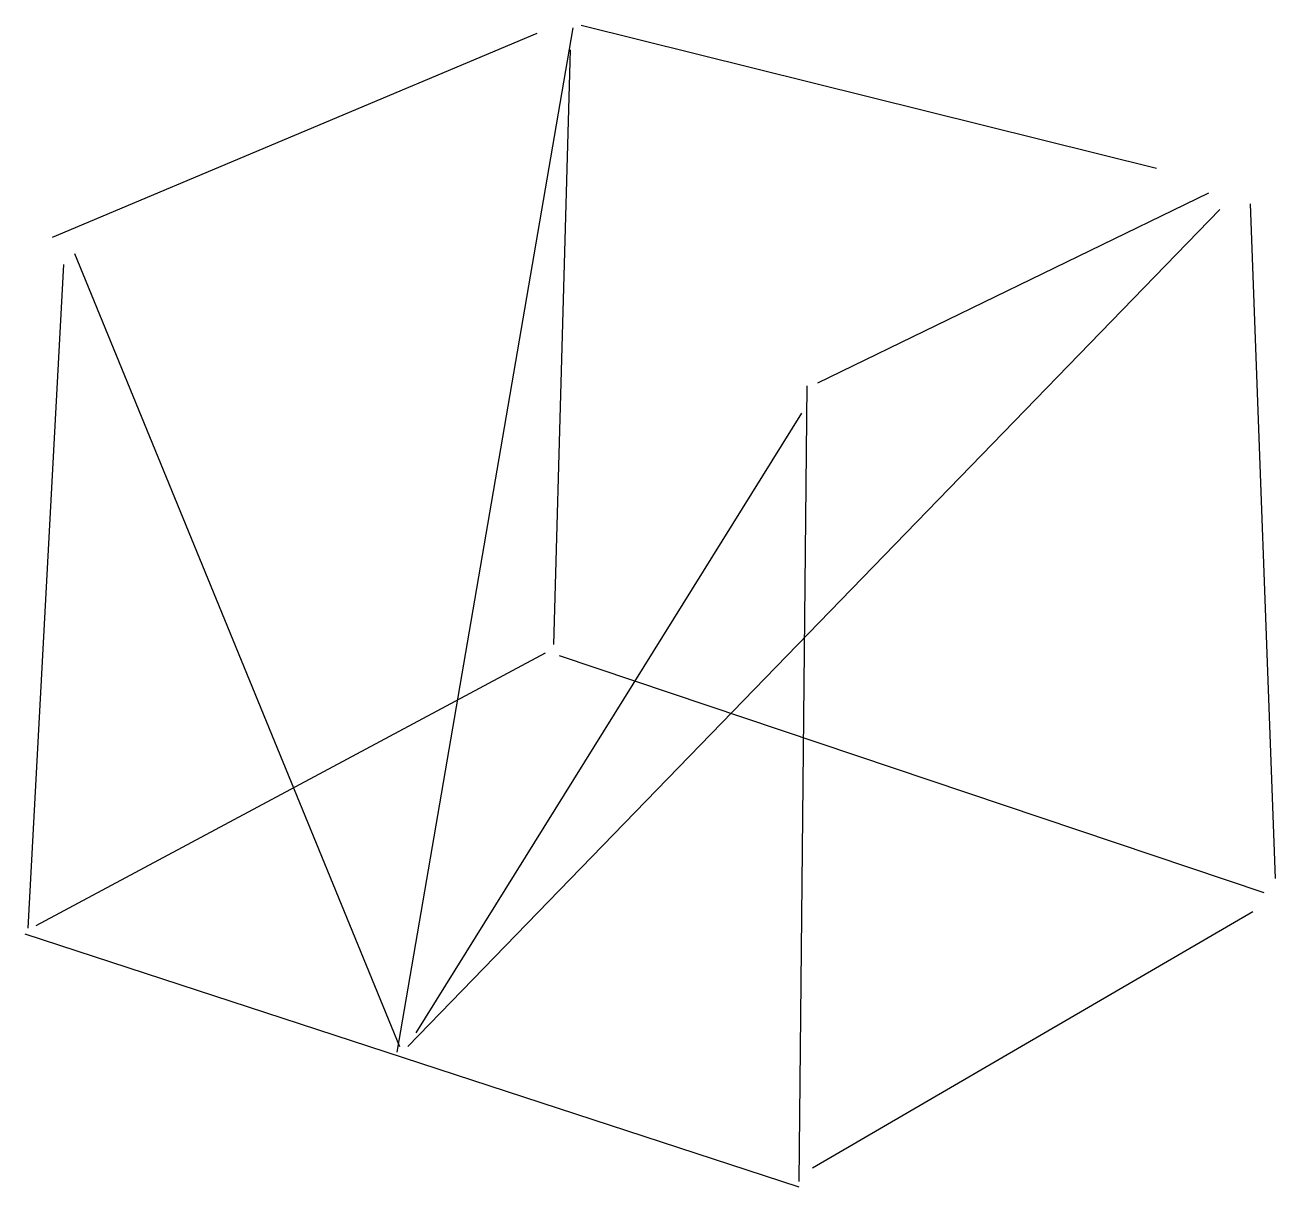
# Model space of a CAD drawing. Header units: metres. Extents: x -88 to 108, y -77 to 105.
import ezdxf

# ---------------------------------------------------------------- set-up
doc = ezdxf.new("R2010")
doc.units = ezdxf.units.M

msp = doc.modelspace()

# ---------------------------------------------------------------- linework, layer by layer
at = {"color": 0, "linetype": 'CONTINUOUS'}
for p, q in [((-1.941956, 104.434069), (-29.560883, -56.100946)), ((-0.647319, 104.865615), (89.545741, 82.425237)), ((-83.504101, 71.636593), (-7.55205, 103.570978)), ((-2.373502, 100.981703), (-4.962776, 7.767823)), ((36.465615, 48.764669), (97.74511, 78.541325)), ((104.218297, 76.815142), (108.102208, -28.913565)), ((99.471293, 75.95205), (-27.8347, -55.237855)), ((-80.051735, 69.047319), (-29.129338, -55.237855)), ((-81.777918, 67.321136), (-87.388013, -36.681388)), ((34.739432, 48.333123), (33.444795, -76.383596)), ((33.876341, 44.017666), (-26.540063, -53.080126)), ((-86.093375, -36.249842), (-6.257413, 6.473186)), ((-4.099685, 6.04164), (106.376025, -31.071293)), ((35.602524, -74.225868), (104.649842, -34.092114)), ((-87.819558, -37.544479), (33.444795, -77.246688))]:
    msp.add_line(p, q, dxfattribs=at)

doc.saveas('drawing.dxf')
